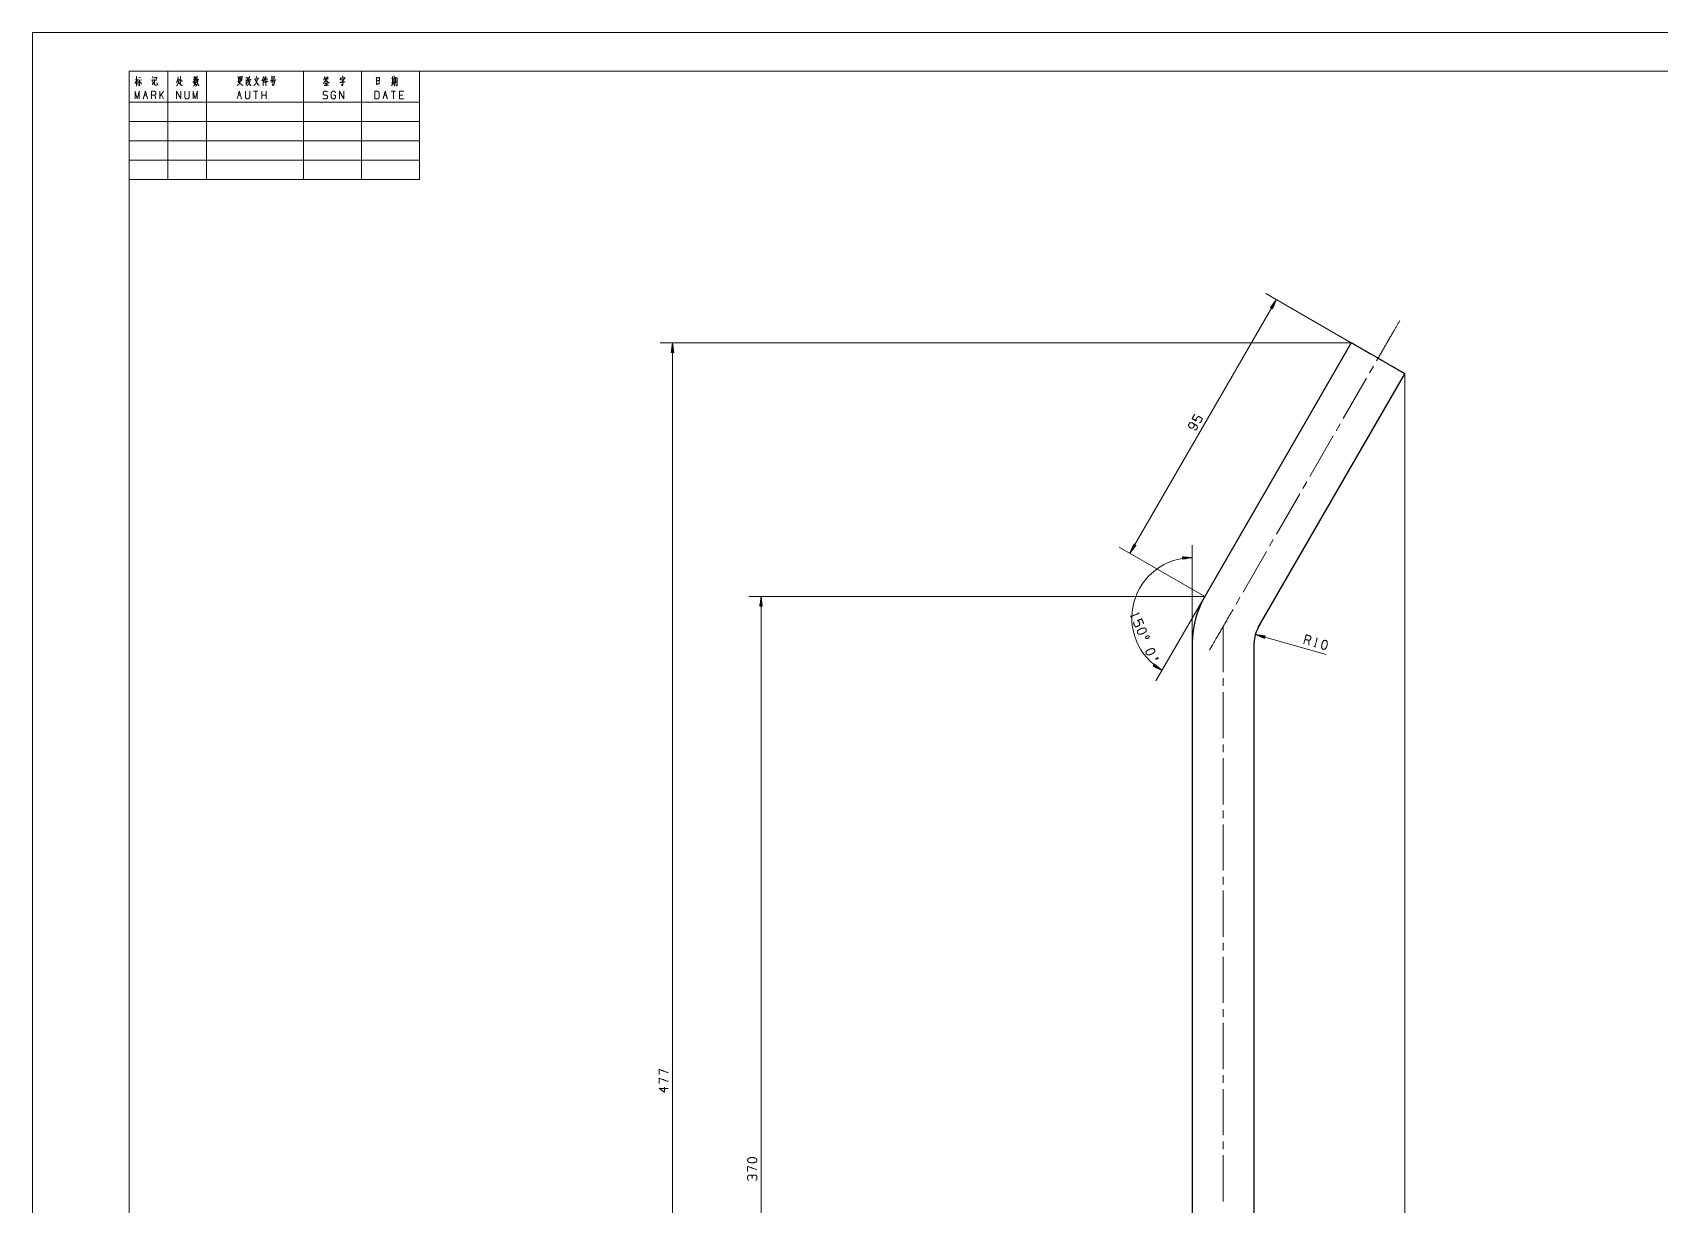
# Model space of a CAD drawing. Header units: millimetres. Extents: x 0 to 841, y 0 to 594.
# Drawn here: x 0 to 420.5, y 291.1 to 594 of the extents above; entities that cross this region are included whole.
import ezdxf

# ---------------------------------------------------------------- set-up
doc = ezdxf.new("R2010")
doc.units = ezdxf.units.MM
doc.layers.add('101', color=7, linetype='Continuous', true_color=0xffffff)

msp = doc.modelspace()

# ---------------------------------------------------------------- linework, layer by layer
at = {"layer": '101', "color": 133, "linetype": 'Continuous', "lineweight": 18}
for p, q in [((841, 594), (0, 594)), ((0, 594), (0, 0)), ((25, 584), (25, 556)), ((25, 584), (100, 584)), ((25, 584), (25, 10)), ((25, 584), (100, 584)), ((831, 584), (25, 584)), ((25, 584), (100, 584)), ((35, 584), (35, 556)), ((45, 584), (45, 556)), ((70, 584), (70, 556)), ((85, 584), (85, 556)), ((100, 584), (100, 556)), ((25, 576), (100, 576)), ((25, 571), (100, 571)), ((25, 566), (100, 566)), ((25, 561), (100, 561)), ((25, 556), (100, 556))]:
    msp.add_line(p, q, dxfattribs=at)
at = {"layer": '101', "color": 72, "linetype": 'Continuous', "lineweight": 18}
for p, q in [((26.57, 581.85), (27.19, 581.97)), ((26.93, 581.62), (27.15, 581.35)), ((27.22, 581.66), (28.18, 581.81)), ((27.36, 582.28), (27.94, 582.41)), ((41.57, 581.89), (42.36, 582.05)), ((42.47, 581.83), (43.02, 581.95)), ((53.4, 581.76), (53.93, 581.85)), ((55.14, 580.54), (55.6, 581.1)), ((75.48, 582.24), (75.9, 582.3)), ((75.58, 582.22), (75.68, 581.91)), ((76.06, 581.31), (75.59, 581.23)), ((76.05, 582.18), (76.58, 582.28)), ((76.21, 582.16), (76.34, 581.83)), ((92.79, 582.1), (93.66, 582.22)), ((93.07, 581.74), (93.34, 581.81)), ((93.09, 581.39), (93.32, 581.45)), ((93.83, 581.72), (94.08, 581.79)), ((28.89, 577.84), (29.45, 577.84)), ((31.85, 576.85), (31.57, 577.84)), ((32.86, 576.85), (32.86, 578.81)), ((33.82, 578.81), (32.86, 577.45)), ((33.82, 576.85), (33.27, 578.03)), ((53.17, 577.84), (53.72, 577.84)), ((58.25, 578.81), (57.13, 578.81)), ((57.69, 578.81), (57.69, 576.85)), ((59.25, 576.85), (59.25, 578.81)), ((60.37, 577.84), (59.25, 577.84)), ((60.37, 576.85), (60.37, 578.81)), ((90.88, 577.84), (91.43, 577.84)), ((93.83, 578.81), (92.72, 578.81)), ((93.28, 578.81), (93.28, 576.85)), ((95.68, 577.84), (94.84, 577.84)), ((283.78, 443.2), (283.95, 442.81)), ((329.86, 435.63), (329.86, 436.88)), ((331.2, 435.26), (331.61, 435.14))]:
    msp.add_line(p, q, dxfattribs=at)
at = {"layer": '101', "color": 22, "linetype": 'Continuous', "lineweight": 18}
for p, q in [((340.82, 513.8), (318.74, 526.55)), ((283.63, 459.39), (321.49, 524.96)), ((321.49, 524.96), (319.93, 522.93)), ((319.93, 522.93), (319.95, 522.95)), ((319.93, 522.93), (319.95, 522.95)), ((319.93, 522.93), (320.51, 522.59)), ((319.97, 522.9), (320.18, 523.26)), ((320.02, 522.88), (320.42, 523.57)), ((320.06, 522.85), (320.66, 523.88)), ((320.11, 522.82), (320.89, 524.19)), ((320.15, 522.8), (321.13, 524.5)), ((320.19, 522.77), (321.37, 524.81)), ((320.24, 522.75), (321.41, 524.78)), ((320.28, 522.72), (321.26, 524.42)), ((320.33, 522.7), (321.11, 524.06)), ((320.37, 522.67), (320.96, 523.7)), ((320.41, 522.65), (320.82, 523.34)), ((320.46, 522.62), (320.67, 522.98)), ((320.5, 522.6), (320.52, 522.62)), ((320.5, 522.6), (320.52, 522.62)), ((320.51, 522.59), (321.49, 524.96)), ((340.82, 513.8), (162.23, 513.8)), ((165.4, 513.8), (165.07, 511.26)), ((165.33, 511.26), (165.33, 513.22)), ((165.38, 511.26), (165.38, 513.6)), ((165.74, 511.26), (165.4, 513.8)), ((165.4, 132.51), (165.4, 513.8)), ((165.43, 511.26), (165.43, 513.6)), ((165.48, 511.26), (165.48, 513.22)), ((165.07, 511.26), (165.07, 511.29)), ((165.07, 511.26), (165.07, 511.29)), ((165.07, 511.26), (165.74, 511.26)), ((165.12, 511.26), (165.12, 511.67)), ((165.17, 511.26), (165.17, 512.06)), ((165.22, 511.26), (165.22, 512.45)), ((165.28, 511.26), (165.28, 512.83)), ((165.53, 511.26), (165.53, 512.83)), ((165.58, 511.26), (165.58, 512.45)), ((165.63, 511.26), (165.63, 512.06)), ((165.68, 511.26), (165.68, 511.67)), ((165.73, 511.26), (165.73, 511.29)), ((165.73, 511.26), (165.73, 511.29)), ((354.68, 505.8), (354.68, 98.5)), ((302.97, 448.23), (280.88, 460.98)), ((284.61, 461.76), (283.63, 459.39)), ((283.63, 459.39), (285.19, 461.42)), ((284.88, 461.6), (283.7, 459.57)), ((284.92, 461.58), (283.75, 459.55)), ((284.83, 461.63), (283.85, 459.93)), ((284.97, 461.55), (283.98, 459.85)), ((284.79, 461.65), (284, 460.29)), ((284.75, 461.68), (284.15, 460.65)), ((285.01, 461.53), (284.22, 460.16)), ((284.7, 461.71), (284.3, 461.01)), ((284.66, 461.73), (284.45, 461.37)), ((285.05, 461.5), (284.46, 460.47)), ((284.61, 461.76), (284.6, 461.73)), ((284.61, 461.76), (284.6, 461.73)), ((285.19, 461.42), (284.61, 461.76)), ((285.1, 461.48), (284.7, 460.78)), ((285.14, 461.45), (284.93, 461.09)), ((285.19, 461.43), (285.17, 461.4)), ((285.19, 461.43), (285.17, 461.4)), ((297.2, 458.51), (297.23, 458.51)), ((297.2, 458.51), (297.23, 457.85)), ((297.2, 458.51), (297.23, 458.51)), ((299.75, 458.28), (297.2, 458.51)), ((297.2, 458.46), (297.62, 458.48)), ((297.2, 458.41), (298.01, 458.44)), ((297.21, 458.36), (298.39, 458.41)), ((297.21, 458.31), (298.78, 458.37)), ((299.75, 436.23), (299.75, 461.46)), ((297.21, 458.26), (299.17, 458.34)), ((297.21, 458.21), (299.56, 458.3)), ((297.21, 458.15), (299.56, 458.25)), ((297.22, 458.1), (299.18, 458.18)), ((297.22, 458.05), (298.79, 458.12)), ((297.22, 458), (298.41, 458.05)), ((297.22, 457.95), (298.03, 457.98)), ((297.22, 457.9), (297.64, 457.92)), ((297.23, 457.85), (299.75, 458.28)), ((297.23, 457.85), (297.26, 457.85)), ((297.23, 457.85), (297.26, 457.85)), ((302.97, 448.23), (185.11, 448.23)), ((188.29, 448.23), (187.95, 445.69)), ((188.01, 445.69), (188.01, 446.11)), ((188.06, 445.69), (188.06, 446.49)), ((188.11, 445.69), (188.11, 446.88)), ((188.16, 445.69), (188.16, 447.26)), ((188.21, 445.69), (188.21, 447.65)), ((188.26, 445.69), (188.26, 448.03)), ((188.29, 448.23), (188.29, 152.51)), ((188.62, 445.69), (188.29, 448.23)), ((188.31, 445.69), (188.31, 448.03)), ((188.37, 445.69), (188.37, 447.65)), ((188.42, 445.69), (188.42, 447.26)), ((188.47, 445.69), (188.47, 446.88)), ((188.52, 445.69), (188.52, 446.49)), ((188.57, 445.69), (188.57, 446.11)), ((302.97, 448.23), (290.35, 426.38)), ((187.95, 445.69), (188.62, 445.69)), ((187.96, 445.69), (187.96, 445.72)), ((187.96, 445.69), (187.96, 445.72)), ((188.62, 445.69), (188.62, 445.72)), ((188.62, 445.69), (188.62, 445.72)), ((316.05, 438.4), (334.37, 433.23)), ((316.05, 438.4), (318.41, 437.39)), ((318.59, 438.03), (316.05, 438.4)), ((318.49, 437.69), (316.23, 438.33)), ((318.5, 437.74), (316.25, 438.38)), ((318.48, 437.64), (316.59, 438.17)), ((318.52, 437.79), (316.63, 438.32)), ((318.46, 437.59), (316.95, 438.02)), ((318.53, 437.84), (317.02, 438.26)), ((318.45, 437.54), (317.3, 437.87)), ((318.55, 437.88), (317.4, 438.21)), ((318.43, 437.49), (317.66, 437.71)), ((318.56, 437.93), (317.79, 438.15)), ((318.42, 437.44), (318.02, 437.56)), ((318.57, 437.98), (318.17, 438.1)), ((318.41, 437.4), (318.38, 437.4)), ((318.41, 437.4), (318.38, 437.4)), ((318.41, 437.39), (318.59, 438.03)), ((318.59, 438.03), (318.56, 438.04)), ((318.59, 438.03), (318.56, 438.04)), ((289.97, 430.77), (289.61, 430.2)), ((289.61, 430.2), (291.94, 429.13)), ((289.62, 430.21), (289.64, 430.19)), ((289.62, 430.21), (289.64, 430.19)), ((289.64, 430.25), (290, 430.03)), ((289.67, 430.29), (290.35, 429.86)), ((289.7, 430.33), (290.7, 429.7)), ((289.72, 430.38), (291.06, 429.54)), ((289.75, 430.42), (291.41, 429.37)), ((289.78, 430.46), (291.76, 429.21)), ((289.81, 430.51), (291.79, 429.25)), ((289.83, 430.55), (291.49, 429.5)), ((289.86, 430.59), (291.19, 429.75)), ((289.89, 430.64), (290.89, 430)), ((289.91, 430.68), (290.59, 430.25)), ((289.94, 430.72), (290.29, 430.5)), ((291.94, 429.13), (289.97, 430.77)), ((289.97, 430.76), (290, 430.75)), ((289.97, 430.76), (290, 430.75))]:
    msp.add_line(p, q, dxfattribs=at)
at = {"layer": '101', "color": 203, "linetype": 'Continuous', "lineweight": 25}
for p, q in [((340.82, 513.8), (302.97, 448.23)), ((316.82, 440.23), (354.68, 505.8)), ((299.75, 436.23), (299.75, 176.51)), ((315.75, 176.51), (315.75, 436.23))]:
    msp.add_line(p, q, dxfattribs=at)
at = {"layer": '101', "color": 151, "linetype": 'Continuous', "lineweight": 18}
for p, q in [((344.78, 504.65), (338.74, 494.19)), ((346.57, 507.76), (345.57, 506.02)), ((337.95, 492.82), (336.95, 491.08)), ((336.15, 489.71), (330.12, 479.26)), ((329.32, 477.88), (328.32, 476.14)), ((327.53, 474.77), (321.49, 464.32)), ((320.7, 462.94), (319.7, 461.2)), ((318.9, 459.83), (312.87, 449.38)), ((312.07, 448), (311.07, 446.26)), ((307.75, 427.09), (307.75, 425.09)), ((307.75, 423.5), (307.75, 411.58)), ((307.75, 409.99), (307.75, 407.98)), ((307.75, 406.4), (307.75, 394.48)), ((307.75, 392.89), (307.75, 390.88)), ((307.75, 389.29), (307.75, 377.37)), ((307.75, 375.79), (307.75, 373.78)), ((307.75, 372.19), (307.75, 360.27)), ((307.75, 358.68), (307.75, 356.68)), ((307.75, 355.09), (307.75, 343.17)), ((307.75, 341.58), (307.75, 339.57)), ((307.75, 337.99), (307.75, 326.06)), ((307.75, 324.48), (307.75, 322.47)), ((307.75, 320.88), (307.75, 308.96)), ((307.75, 307.37), (307.75, 305.37)), ((307.75, 303.78), (307.75, 291.86))]:
    msp.add_line(p, q, dxfattribs=at)
at = {"layer": '101', "color": 22, "linetype": 'Continuous', "lineweight": 18}
for centre, radius, start, end in [((299.75, 442.66), 15.62, 90, 240), ((323.75, 436.23), 8, 142.5646, 150)]:
    msp.add_arc(centre, radius, start, end, dxfattribs=at)
at = {"layer": '101', "color": 203, "linetype": 'Continuous', "lineweight": 25}
for radius in [24, 8]:
    msp.add_arc((323.75, 436.23), radius, 150, 180, dxfattribs=at)
at = {"layer": '101', "color": 72, "linetype": 'Continuous', "lineweight": 18}
for points, knots in [([(26.9, 581.83), (26.83, 581.58), (26.71, 581.29), (26.58, 581.02), (26.46, 580.81)], [0, 0, 0.233504, 0.515368, 0.785542, 1, 1]), ([(26.9, 582.74), (26.89, 580.56), (26.86, 580.17), (26.84, 580.38), (26.87, 580.61)], [0, 0, 0.72332, 0.854558, 0.923614, 1, 1]), ([(27.41, 581.33), (27.4, 581.25), (27.09, 580.63)], [0, 0, 0.108176, 1, 1]), ([(27.6, 581.66), (27.65, 581.54), (27.65, 580.5), (27.63, 580.27), (27.62, 580.19), (27.34, 580.52), (27.62, 580.23)], [0, 0, 0.056963, 0.504404, 0.60305, 0.639403, 0.826368, 1, 1]), ([(27.84, 581.25), (28.1, 580.83), (28.15, 580.67), (28.04, 580.94)], [0, 0, 0.516583, 0.696901, 1, 1]), ([(30.76, 581.66), (31.14, 581.76), (31.09, 581.83), (31.06, 580.63), (31, 580.5), (31.35, 581.08)], [0, 0, 0.158007, 0.192202, 0.673422, 0.728436, 1, 1]), ([(30.93, 582.55), (31.1, 582.39), (31.14, 582.3), (31.14, 582.2), (31.13, 582.34)], [0, 0, 0.413118, 0.57354, 0.750724, 1, 1]), ([(31.42, 582.3), (32.1, 582.41), (32.05, 582.47), (31.96, 581.72), (32.05, 581.72), (31.48, 581.66)], [0, 0, 0.313948, 0.349017, 0.694888, 0.735363, 1, 1]), ([(31.45, 581.89), (31.48, 581.58), (31.48, 580.87), (31.5, 580.65), (31.53, 580.54), (31.57, 580.48), (31.64, 580.44), (31.76, 580.42), (31.89, 580.4), (32.26, 580.46), (32.23, 581), (32.23, 580.46)], [0, 0, 0.097098, 0.316203, 0.387239, 0.42073, 0.444406, 0.470577, 0.507592, 0.549101, 0.664634, 0.832441, 1, 1]), ([(37.66, 582.51), (37.65, 582.39), (37.57, 581.97), (37.49, 581.68), (37.41, 581.47), (37.32, 581.27), (37.24, 581.1)], [0, 0, 0.084485, 0.368548, 0.573134, 0.721465, 0.873379, 1, 1]), ([(37.51, 581.76), (37.98, 581.85), (37.94, 581.89), (37.91, 581.7), (37.85, 581.43), (37.79, 581.27), (37.7, 581.04), (37.63, 580.85), (37.51, 580.65), (37.43, 580.48), (37.25, 580.23)], [0, 0, 0.202441, 0.228135, 0.30842, 0.425643, 0.500414, 0.604299, 0.689492, 0.790722, 0.870514, 1, 1]), ([(37.51, 581.47), (38.45, 580.29), (38.79, 580.32), (38.77, 580.32), (38.47, 580.34), (38.3, 580.48)], [0, 0, 0.63218, 0.773703, 0.779844, 0.909107, 1, 1]), ([(38.2, 582.72), (38.25, 582.61), (38.23, 582.51), (38.22, 580.79), (38.2, 580.89), (38.23, 581.12)], [0, 0, 0.049535, 0.095608, 0.852773, 0.898828, 1, 1]), ([(38.33, 581.83), (38.36, 581.81), (38.63, 581.47), (38.7, 581.35)], [0, 0, 0.059406, 0.761029, 1, 1]), ([(41.98, 581.91), (41.85, 581.68), (41.71, 581.47), (41.58, 581.31), (41.45, 581.16)], [0, 0, 0.287244, 0.555153, 0.786177, 1, 1]), ([(41.57, 580.98), (42.2, 581.12), (42.21, 581.31), (42.21, 581.23), (42.14, 580.98), (42.04, 580.71), (41.93, 580.5), (41.82, 580.38), (41.71, 580.25), (41.64, 580.19)], [0, 0, 0.304463, 0.392581, 0.431623, 0.553721, 0.689474, 0.798365, 0.878835, 0.954753, 1, 1]), ([(41.66, 582.47), (41.79, 582.24), (41.82, 582.1)], [0, 0, 0.640222, 1, 1]), ([(41.95, 581.33), (41.79, 580.75), (41.89, 580.71), (42.01, 580.67), (42.12, 580.61), (42.27, 580.52)], [0, 0, 0.529116, 0.6263, 0.735527, 0.852113, 1, 1]), ([(41.96, 582.74), (41.99, 582.59), (41.99, 581.45), (41.96, 581.6), (41.99, 581.72)], [0, 0, 0.094656, 0.823646, 0.918302, 1, 1]), ([(41.99, 581.87), (42.17, 581.74), (42.26, 581.64)], [0, 0, 0.613086, 1, 1]), ([(42.26, 582.59), (42.26, 582.49), (42.14, 582.01)], [0, 0, 0.174336, 1, 1]), ([(42.77, 581.83), (42.72, 581.47), (42.68, 581.23), (42.64, 581.02), (42.58, 580.83), (42.46, 580.58), (42.36, 580.4), (42.24, 580.23), (42.15, 580.15)], [0, 0, 0.194373, 0.332621, 0.448601, 0.555649, 0.706154, 0.822698, 0.933846, 1, 1]), ([(42.56, 582.78), (42.56, 582.65), (42.55, 582.43), (42.5, 582.14), (42.46, 581.83), (42.4, 581.58), (42.33, 581.35), (42.31, 581.29)], [0, 0, 0.081852, 0.232243, 0.425429, 0.632123, 0.800313, 0.957953, 1, 1]), ([(42.45, 581.56), (42.47, 581.52), (42.62, 580.94), (42.72, 580.67), (42.83, 580.38), (42.86, 580.32), (43.07, 580.34), (42.86, 580.36), (42.78, 580.48)], [0, 0, 0.026712, 0.341743, 0.49348, 0.655464, 0.69164, 0.807838, 0.924037, 1, 1]), ([(53.67, 582.51), (53.65, 581.85), (53.64, 581.52), (53.62, 581.33), (53.61, 581.23), (53.59, 581.1), (53.55, 580.98), (53.5, 580.87), (53.37, 580.69), (53.23, 580.52), (53.12, 580.46), (52.92, 580.34), (52.88, 580.32)], [0, 0, 0.263785, 0.395765, 0.470174, 0.51178, 0.561565, 0.614021, 0.658773, 0.749617, 0.837593, 0.885294, 0.98068, 1, 1]), ([(52.99, 582.49), (53.05, 582.45), (53.08, 582.47), (54.34, 582.61), (54.29, 582.63), (54.15, 582.59)], [0, 0, 0.045515, 0.06828, 0.872633, 0.903442, 1, 1]), ([(53.05, 581.27), (53.12, 581.27), (53.4, 581.04), (53.64, 580.83), (53.86, 580.65), (54.13, 580.38), (54.46, 580.42), (54.15, 580.38), (54.05, 580.46)], [0, 0, 0.033468, 0.197849, 0.340795, 0.472477, 0.649458, 0.797928, 0.939762, 1, 1]), ([(53.23, 582.26), (53.27, 582.07), (53.27, 581.33), (53.26, 581.37), (54.12, 581.52), (54.03, 581.52), (54.12, 582.3), (54.15, 582.24), (54.1, 582.2), (53.27, 582.1)], [0, 0, 0.051657, 0.252797, 0.264655, 0.500969, 0.52467, 0.738299, 0.756827, 0.773119, 1, 1]), ([(55.11, 582.24), (55.7, 582.34), (55.64, 582.41), (55.57, 581.68), (55.64, 581.68), (55.2, 581.6), (55.17, 581.79), (55.2, 581.56), (55.19, 580.63)], [0, 0, 0.181367, 0.207403, 0.429567, 0.451892, 0.5882, 0.645731, 0.715774, 1, 1]), ([(56.21, 581.79), (56.21, 581.66), (56.15, 581.33), (56.09, 581.14), (56.04, 580.98), (55.96, 580.83), (55.87, 580.69), (55.77, 580.54), (55.54, 580.34), (55.36, 580.25)], [0, 0, 0.067224, 0.249298, 0.354996, 0.450079, 0.537949, 0.629663, 0.725723, 0.894899, 1, 1]), ([(56.08, 582.72), (56.05, 582.47), (55.96, 582.14), (55.85, 581.79), (55.76, 581.56), (55.7, 581.39), (55.64, 581.25)], [0, 0, 0.162445, 0.385018, 0.625904, 0.784424, 0.898492, 1, 1]), ([(55.77, 581.47), (55.82, 581.45), (56.27, 580.34), (56.55, 580.32), (56.28, 580.38), (56.21, 580.5)], [0, 0, 0.024904, 0.644027, 0.787125, 0.926025, 1, 1]), ([(55.85, 581.74), (56.5, 581.87), (56.43, 581.89), (56.31, 581.85)], [0, 0, 0.769946, 0.857316, 1, 1]), ([(58.11, 581.99), (58.11, 581.87), (58.04, 581.58), (57.97, 581.35), (57.88, 581.1), (57.75, 580.89), (57.73, 580.85), (57.65, 580.75), (57.54, 580.61), (57.41, 580.48), (57.29, 580.36), (57.16, 580.25)], [0, 0, 0.060657, 0.206644, 0.323463, 0.452134, 0.571984, 0.593422, 0.659723, 0.746398, 0.834816, 0.918178, 1, 1]), ([(57.25, 581.95), (58.52, 582.1), (58.44, 582.12), (58.35, 582.07)], [0, 0, 0.872489, 0.933908, 1, 1]), ([(57.57, 581.72), (57.63, 581.68), (58.33, 580.42), (58.65, 580.36), (58.35, 580.44), (58.25, 580.56)], [0, 0, 0.030862, 0.652652, 0.793755, 0.930722, 1, 1]), ([(57.79, 582.7), (57.89, 582.51), (57.94, 582.39), (57.97, 582.26)], [0, 0, 0.450461, 0.729563, 1, 1]), ([(59.78, 582.65), (59.71, 582.39), (59.61, 582.14), (59.49, 581.91), (59.37, 581.72), (59.23, 581.52)], [0, 0, 0.218348, 0.428749, 0.62923, 0.801507, 1, 1]), ([(59.61, 582.07), (59.62, 580.83), (59.62, 580.23), (59.61, 580.36), (59.62, 580.58)], [0, 0, 0.565722, 0.839121, 0.896075, 1, 1]), ([(59.8, 581.16), (60.84, 581.37), (60.76, 581.39), (60.63, 581.33)], [0, 0, 0.82697, 0.886328, 1, 1]), ([(60.03, 582.39), (59.99, 582.05), (59.93, 581.76), (59.87, 581.56), (59.83, 581.43)], [0, 0, 0.342124, 0.64486, 0.865125, 1, 1]), ([(60.03, 581.81), (60.7, 581.99), (60.63, 581.99), (60.51, 581.93)], [0, 0, 0.772507, 0.853434, 1, 1]), ([(60.31, 582.74), (60.35, 582.65), (60.32, 582.7), (60.34, 580.21), (60.32, 580.4), (60.34, 580.71)], [0, 0, 0.029981, 0.046195, 0.84079, 0.900562, 1, 1]), ([(61.41, 581.54), (61.6, 581.54), (61.98, 581.58), (62.91, 581.72), (62.81, 581.74), (62.66, 581.7)], [0, 0, 0.107039, 0.322385, 0.855622, 0.914427, 1, 1]), ([(61.8, 582.74), (61.86, 582.49), (61.86, 581.76), (61.86, 581.95), (62.56, 582.05), (62.44, 582.05), (62.47, 582.57), (62.49, 582.65), (62.52, 582.59), (62.42, 582.57), (61.86, 582.49)], [0, 0, 0.07662, 0.294121, 0.350057, 0.563221, 0.598369, 0.753977, 0.779221, 0.79983, 0.831206, 1, 1]), ([(61.96, 581.58), (61.86, 581.08), (61.83, 581.16), (62.61, 581.29), (62.56, 581.37), (62.56, 581.29), (62.47, 580.94), (62.42, 580.71), (62.34, 580.52), (62.28, 580.38), (62.24, 580.27), (62.21, 580.25), (61.95, 580.73), (62.22, 580.29)], [0, 0, 0.136364, 0.159974, 0.371148, 0.396344, 0.418605, 0.516106, 0.579311, 0.633114, 0.675127, 0.705356, 0.714995, 0.861276, 1, 1]), ([(75.87, 581.97), (75.86, 581.87), (75.62, 581.5), (75.61, 581.45), (75.49, 581.27), (75.29, 581.04), (75.08, 580.83)], [0, 0, 0.074324, 0.387302, 0.418519, 0.57502, 0.792868, 1, 1]), ([(75.59, 582.65), (75.58, 582.51), (75.46, 582.2), (75.36, 581.95), (75.24, 581.74)], [0, 0, 0.14801, 0.485266, 0.758316, 1, 1]), ([(75.35, 580.29), (76.46, 580.4), (76.38, 580.4), (76.22, 580.38)], [0, 0, 0.825899, 0.88, 1, 1]), ([(75.54, 580.94), (75.61, 580.67), (75.61, 580.54), (75.59, 580.71)], [0, 0, 0.489789, 0.707986, 1, 1]), ([(75.81, 581.1), (75.87, 580.79), (75.84, 580.63), (75.84, 580.85)], [0, 0, 0.443878, 0.680128, 1, 1]), ([(75.84, 581.83), (76.43, 581.04), (76.66, 581.04), (76.43, 581.06), (76.31, 581.21)], [0, 0, 0.599327, 0.742451, 0.886134, 1, 1]), ([(76.14, 582.65), (76.15, 582.55), (75.98, 581.97)], [0, 0, 0.147214, 1, 1]), ([(76.18, 581.08), (76.18, 580.94), (76, 580.36)], [0, 0, 0.193066, 1, 1]), ([(79.43, 581.08), (80.8, 581.27), (80.72, 581.29), (80.51, 581.23)], [0, 0, 0.820207, 0.87351, 1, 1]), ([(79.57, 582.41), (79.57, 582.18), (79.56, 582.01), (79.53, 581.89), (79.5, 581.79)], [0, 0, 0.361896, 0.626178, 0.828997, 1, 1]), ([(79.57, 582.16), (80.8, 582.3), (80.79, 582.34), (80.6, 581.93)], [0, 0, 0.712489, 0.737753, 1, 1]), ([(79.72, 581.74), (80.48, 581.85), (80.44, 581.91), (80.15, 581.39)], [0, 0, 0.533874, 0.586737, 1, 1]), ([(80.1, 581.54), (80.13, 581.43), (80.16, 581.31), (80.17, 581.1), (80.17, 580.67), (80.16, 580.52), (80.13, 580.32), (80.09, 580.19), (79.87, 580.54), (80.1, 580.23)], [0, 0, 0.049615, 0.108483, 0.204224, 0.404786, 0.47198, 0.568433, 0.629225, 0.820583, 1, 1]), ([(80.01, 582.76), (80.12, 582.63), (80.16, 582.53), (80.19, 582.36)], [0, 0, 0.36458, 0.619137, 1, 1]), ([(88.84, 582.47), (88.87, 582.26), (88.89, 581.81), (88.9, 581.33), (88.9, 581.27), (88.9, 580.5), (88.9, 580.65), (89.47, 580.77), (89.59, 580.63), (89.62, 580.81), (89.62, 581.06), (89.63, 581.54), (89.65, 582.03), (89.65, 582.45), (89.66, 582.39), (88.89, 582.24)], [0, 0, 0.037597, 0.119518, 0.205169, 0.216334, 0.354045, 0.380099, 0.485126, 0.518622, 0.552536, 0.597195, 0.682839, 0.772213, 0.846651, 0.858122, 1, 1]), ([(88.9, 581.5), (89.47, 581.62), (89.41, 581.64), (89.28, 581.56)], [0, 0, 0.728512, 0.805958, 1, 1]), ([(92.75, 580.92), (93.66, 581.08), (93.61, 581.1), (93.56, 581.04)], [0, 0, 0.873221, 0.91918, 1, 1]), ([(93.09, 580.79), (93.07, 580.69), (92.96, 580.48), (92.85, 580.34), (92.75, 580.23)], [0, 0, 0.157114, 0.514497, 0.781178, 1, 1]), ([(93.03, 582.65), (93.06, 582.53), (93.06, 580.98)], [0, 0, 0.075942, 1, 1]), ([(93.32, 580.85), (93.48, 580.61), (93.48, 580.5), (93.42, 580.69)], [0, 0, 0.497711, 0.671692, 1, 1]), ([(93.44, 582.78), (93.47, 582.65), (93.42, 581.04)], [0, 0, 0.07321, 1, 1]), ([(93.77, 582.49), (93.82, 582.26), (93.82, 581.81), (93.8, 581.31), (93.77, 581), (93.7, 580.67), (93.61, 580.46), (93.45, 580.15)], [0, 0, 0.096226, 0.285181, 0.491413, 0.62083, 0.761567, 0.854883, 1, 1]), ([(93.8, 581.18), (93.83, 581.18), (94.07, 581.25)], [0, 0, 0.107795, 1, 1]), ([(93.82, 582.24), (94.26, 582.34), (94.21, 582.41), (94.21, 581.72), (94.23, 580.79), (94.21, 580.44), (94.2, 580.23), (94.18, 580.17), (93.96, 580.44), (94.17, 580.25)], [0, 0, 0.133078, 0.155514, 0.35704, 0.63189, 0.735798, 0.79702, 0.815841, 0.918296, 1, 1]), ([(26.49, 576.85), (26.49, 578.81), (27.05, 576.85), (27.6, 578.81), (27.6, 576.85)], [0, 0, 0.245192, 0.5, 0.754808, 1, 1]), ([(30.74, 576.85), (30.74, 578.81), (31.57, 578.81), (31.85, 578.63), (31.85, 578.03), (31.57, 577.84), (30.74, 577.84)], [0, 0, 0.400953, 0.571036, 0.639282, 0.761671, 0.829917, 1, 1]), ([(37.24, 576.85), (37.24, 578.81), (38.35, 576.85), (38.35, 578.81)], [0, 0, 0.317574, 0.682426, 1, 1]), ([(39.36, 578.81), (39.36, 577.24), (39.62, 576.85), (40.18, 576.85), (40.47, 577.24), (40.47, 578.81)], [0, 0, 0.337148, 0.438599, 0.557781, 0.662852, 1, 1]), ([(41.48, 576.85), (41.48, 578.81), (42.04, 576.85), (42.59, 578.81), (42.59, 576.85)], [0, 0, 0.245192, 0.5, 0.754808, 1, 1]), ([(55.01, 578.81), (55.01, 577.24), (55.27, 576.85), (55.83, 576.85), (56.12, 577.24), (56.12, 578.81)], [0, 0, 0.337149, 0.438599, 0.557781, 0.662851, 1, 1]), ([(75.08, 577.03), (75.36, 576.85), (75.93, 576.85), (76.21, 577.06), (76.21, 577.63), (75.93, 577.84), (75.38, 577.84), (75.08, 578.03), (75.08, 578.63), (75.38, 578.81), (75.93, 578.81), (76.21, 578.63)], [0, 0, 0.068038, 0.184056, 0.25452, 0.372336, 0.4428, 0.555844, 0.626372, 0.748389, 0.818918, 0.931962, 1, 1]), ([(77.77, 577.84), (78.33, 577.84), (78.33, 577.24), (78.05, 576.85), (77.48, 576.85), (77.2, 577.24), (77.2, 578.42), (77.5, 578.81), (78.04, 578.81), (78.32, 578.42)], [0, 0, 0.103295, 0.21479, 0.304258, 0.410271, 0.49974, 0.718891, 0.809955, 0.910532, 1, 1]), ([(79.34, 576.85), (79.34, 578.81), (80.45, 576.85), (80.45, 578.81)], [0, 0, 0.317574, 0.682426, 1, 1]), ([(88.48, 576.85), (89.3, 576.85), (89.59, 577.24), (89.59, 578.42), (89.3, 578.81), (88.48, 578.81), (88.48, 576.85)], [0, 0, 0.142135, 0.227163, 0.431787, 0.516815, 0.65895, 1, 1]), ([(90.6, 576.85), (91.16, 578.81), (91.71, 576.85)], [0, 0, 0.5, 1, 1]), ([(95.95, 576.85), (94.84, 576.85), (94.84, 578.81), (95.95, 578.81)], [0, 0, 0.265389, 0.734611, 1, 1]), ([(300.23, 491.28), (300.8, 491.32), (301.14, 491.91), (300.9, 492.44), (299.67, 493.16), (299.09, 493.1), (298.74, 492.5), (299, 491.99), (299.4, 491.74), (299.98, 491.79), (300.32, 492.39), (300.08, 492.92)], [0, 0, 0.076857, 0.169525, 0.24773, 0.439298, 0.517501, 0.610173, 0.687027, 0.750926, 0.829129, 0.921796, 1, 1]), ([(301.58, 493.11), (301.94, 493.29), (302.28, 493.89), (302.26, 494.29), (301.43, 494.76), (301.05, 494.6), (300.7, 494), (300.73, 493.6), (299.71, 494.19), (300.39, 495.36)], [0, 0, 0.062226, 0.168341, 0.230574, 0.376814, 0.441265, 0.547379, 0.609606, 0.790489, 1, 1]), ([(285.82, 443.97), (286.06, 443.92), (283.86, 443.01)], [0, 0, 0.093492, 1, 1]), ([(284.68, 441.63), (284.6, 441.23), (284.87, 440.6), (285.2, 440.37), (286.08, 440.74), (286.18, 441.14), (285.92, 441.78), (285.58, 442), (286.67, 442.46), (287.19, 441.2)], [0, 0, 0.062227, 0.168346, 0.230575, 0.376821, 0.441266, 0.547384, 0.609613, 0.790492, 1, 1]), ([(285.68, 438.66), (286.04, 438.44), (286.75, 438.55), (287.19, 438.73), (287.79, 439.17), (287.87, 439.57), (287.74, 439.88), (287.4, 440.1), (286.66, 439.99), (286.23, 439.79), (285.65, 439.37), (285.55, 438.97), (285.68, 438.66)], [0, 0, 0.067525, 0.183969, 0.260582, 0.380941, 0.446144, 0.500309, 0.565503, 0.685863, 0.762529, 0.878308, 0.945835, 1, 1]), ([(287.65, 437.63), (287.74, 437.41), (288.12, 437.34), (288.42, 437.47), (288.64, 437.79), (288.55, 438), (288.16, 438.09), (287.86, 437.96), (287.65, 437.63)], [0, 0, 0.08568, 0.230397, 0.351586, 0.496293, 0.581972, 0.73039, 0.851586, 1, 1]), ([(328.57, 436), (329.22, 438.29), (330.18, 438.01), (330.45, 437.7), (330.25, 437.01), (329.86, 436.88), (328.9, 437.16)], [0, 0, 0.400952, 0.571036, 0.639282, 0.761674, 0.82992, 1, 1]), ([(331.86, 437.33), (332.05, 437.48), (331.41, 435.2)], [0, 0, 0.093489, 1, 1]), ([(287.89, 433.33), (288.25, 433.12), (288.97, 433.22), (289.41, 433.41), (290.01, 433.85), (290.09, 434.25), (289.96, 434.56), (289.62, 434.78), (288.88, 434.66), (288.45, 434.46), (287.87, 434.05), (287.76, 433.64), (287.89, 433.33)], [0, 0, 0.067525, 0.18397, 0.260583, 0.380942, 0.446138, 0.500303, 0.565501, 0.685861, 0.762527, 0.878308, 0.945835, 1, 1]), ([(333.75, 434.54), (334.14, 434.68), (334.5, 435.31), (334.63, 435.77), (334.66, 436.51), (334.4, 436.82), (334.07, 436.91), (333.69, 436.79), (333.32, 436.14), (333.21, 435.68), (333.17, 434.96), (333.43, 434.63), (333.75, 434.54)], [0, 0, 0.067525, 0.183971, 0.260587, 0.380942, 0.446143, 0.500306, 0.565506, 0.685864, 0.762532, 0.87831, 0.945832, 1, 1]), ([(290.25, 432.02), (290.83, 432.45), (290.96, 432.14), (290.25, 432.02)], [0, 0, 0.406593, 0.595723, 1, 1]), ([(164.31, 325.12), (161.93, 325.97), (161.93, 324.63)], [0, 0, 0.652471, 1, 1]), ([(164.31, 322.85), (161.93, 323.7), (161.93, 322.35)], [0, 0, 0.652467, 1, 1]), ([(163.36, 321.42), (163.36, 320.08), (161.93, 321.08), (164.31, 321.08)], [0, 0, 0.245869, 0.565295, 1, 1]), ([(187.2, 302.68), (186.95, 303.01), (186.25, 303.19), (185.77, 303.19), (185.05, 303.01), (184.82, 302.68), (184.82, 302.34), (185.05, 302), (185.77, 301.83), (186.25, 301.84), (186.95, 302), (187.2, 302.34), (187.2, 302.68)], [0, 0, 0.067524, 0.183971, 0.260582, 0.380942, 0.446139, 0.500306, 0.565503, 0.685863, 0.762527, 0.87831, 0.945833, 1, 1]), ([(187.2, 300.06), (184.82, 300.91), (184.82, 299.57)], [0, 0, 0.65247, 1, 1]), ([(186, 298.3), (185.77, 298.64), (185.05, 298.64), (184.82, 298.3), (184.82, 297.61), (185.05, 297.27)], [0, 0, 0.153876, 0.429852, 0.583729, 0.846124, 1, 1]), ([(186.97, 297.29), (187.2, 297.61), (187.2, 298.3), (186.97, 298.64), (186.25, 298.64), (186, 298.3), (186, 297.79)], [0, 0, 0.124123, 0.343689, 0.472449, 0.70338, 0.836734, 1, 1])]:
    msp.add_open_spline(points, degree=1, knots=knots, dxfattribs=at)
for points in [[(28.61, 576.85), (29.17, 578.81), (29.73, 576.85)], [(52.89, 576.85), (53.45, 578.81), (54, 576.85)]]:
    msp.add_open_spline(points, degree=1, dxfattribs=at)
at = {"layer": '101', "color": 151, "linetype": 'Continuous', "lineweight": 18}
for points, knots in [([(353.4, 519.59), (351.82, 516.84), (347.37, 509.13)], [0, 0, 0.263078, 1, 1]), ([(310.28, 444.89), (305.04, 435.81), (304.24, 434.44)], [0, 0, 0.868461, 1, 1]), ([(307.75, 440.6), (307.75, 437.43), (307.75, 428.68)], [0, 0, 0.266333, 1, 1])]:
    msp.add_open_spline(points, degree=1, knots=knots, dxfattribs=at)
at = {"layer": '101', "color": 203, "linetype": 'Continuous', "lineweight": 25}
for points, knots in [([(347.75, 509.8), (345.38, 511.16), (344.29, 511.8), (342.44, 512.86), (341.24, 513.56), (340.82, 513.8)], [0, 0, 0.34202, 0.5, 0.766044, 0.939694, 1, 1]), ([(354.68, 505.8), (354.26, 506.04), (353.75, 506.33), (352.2, 507.23), (351.22, 507.8), (348.95, 509.1), (347.75, 509.8)], [0, 0, 0.060304, 0.133974, 0.357212, 0.5, 0.826351, 1, 1])]:
    msp.add_open_spline(points, degree=1, knots=knots, dxfattribs=at)

doc.saveas('drawing.dxf')
